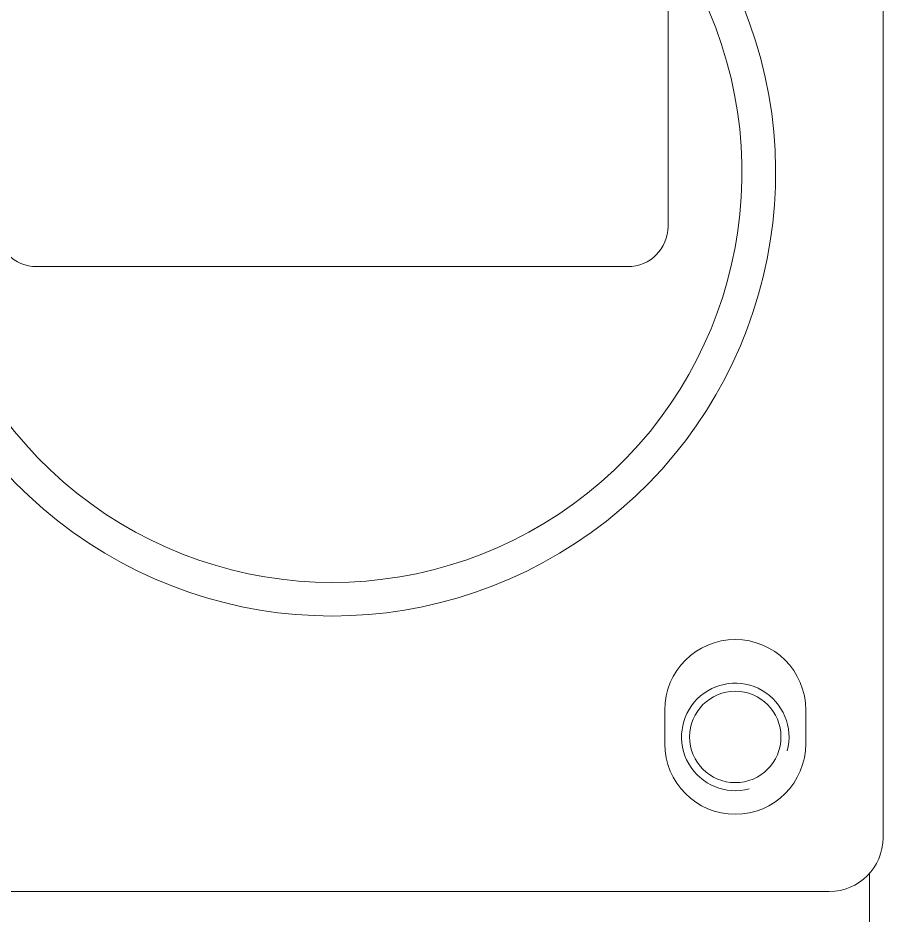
# Model space of a CAD drawing. Header units: millimetres. Extents: x -1052 to 3351, y 0 to 2015.
# Drawn here: x -227.21 to -226.257, y 1680.055 to 1681.042 of the extents above; entities that cross this region are included whole.
import ezdxf

# ---------------------------------------------------------------- set-up
doc = ezdxf.new("R2010")
doc.units = ezdxf.units.MM
doc.layers.add('@ New Renovation', color=7, linetype='Continuous')
for name, color, linetype, lineweight in [('_CGL01-D75-001SOLIDLINE！实线层', 7, 'Continuous', 18), ('_CGL01-D75-002SOLIDLINE！实线层', 7, 'Continuous', 18), ('_CGL01-D75-003SOLIDLINE！实线层', 7, 'Continuous', 18), ('AM_CL', 7, 'Continuous', 15), ('QZDB-6-1ASOLIDLINE！实线层', 7, 'Continuous', 18)]:
    doc.layers.add(name, color=color, linetype=linetype, lineweight=lineweight)

# ---------------------------------------------------------------- blocks, each defined once
blk = doc.blocks.new('*X870')
at = {"layer": '_CGL01-D75-001SOLIDLINE！实线层', "color": 7, "linetype": 'Continuous'}
for p, q in [((-899.08, 1032.295), (-899.08, 1076.295)), ((-971.08, 1029.295), (-902.08, 1029.295))]:
    blk.add_line(p, q, dxfattribs=at)
for centre, start, end in [((-902.08, 1076.295), 0, 90), ((-902.08, 1032.295), 270, 0)]:
    blk.add_arc(centre, 3, start, end, dxfattribs=at)
at = {"layer": '_CGL01-D75-002SOLIDLINE！实线层', "color": 7, "linetype": 'Continuous'}
for p, q in [((-852.58, 1091.295), (-852.58, 1017.295)), ((-866.08, 1029.545), (-863.58, 1029.545)), ((-863.58, 1019.045), (-866.08, 1019.045)), ((-856.58, 1013.295), (-955.58, 1013.295))]:
    blk.add_line(p, q, dxfattribs=at)
for centre, radius, start, end in [((-866.08, 1024.295), 5.25, 90, 270), ((-863.58, 1024.295), 5.25, 270, 90), ((-856.58, 1017.295), 4, 270, 0)]:
    blk.add_arc(centre, radius, start, end, dxfattribs=at)
at = {"layer": '_CGL01-D75-003SOLIDLINE！实线层', "color": 7, "linetype": 'Continuous'}
for radius, start, end in [(33, 245.38002, 114.61998), (30.5, 244.3744, 115.6256)]:
    blk.add_arc((-906.08, 1054.295), radius, start, end, dxfattribs=at)
at = {"layer": 'QZDB-6-1ASOLIDLINE！实线层', "color": 7, "linetype": 'Continuous'}
blk.add_line((-853.944, 1014.295), (-733.08, 1014.295), dxfattribs=at)
blk.add_circle((-864.08, 1024.295), 3.4, dxfattribs=at)
at = {"layer": 'QZDB-6-1ASOLIDLINE！实线层', "color": 3, "linetype": 'Continuous'}
blk.add_arc((-864.08, 1024.295), 4, 345, 285, dxfattribs=at)
blk = doc.blocks.new('1111')
at = {"layer": '@ New Renovation', "color": 0, "xscale": -1.000000000000001, "rotation": 90}
blk.add_blockref('*X870', (742235.8, 28062.846), dxfattribs=at)

msp = doc.modelspace()

# ---------------------------------------------------------------- block references
at = {"layer": 'AM_CL', "xscale": 0.01479181789831161, "yscale": 0.01479181789831161, "zscale": 0.01479181789831161}
msp.add_blockref('1111', (-11190.28576, 1252.3689), dxfattribs=at)

doc.saveas('drawing.dxf')
